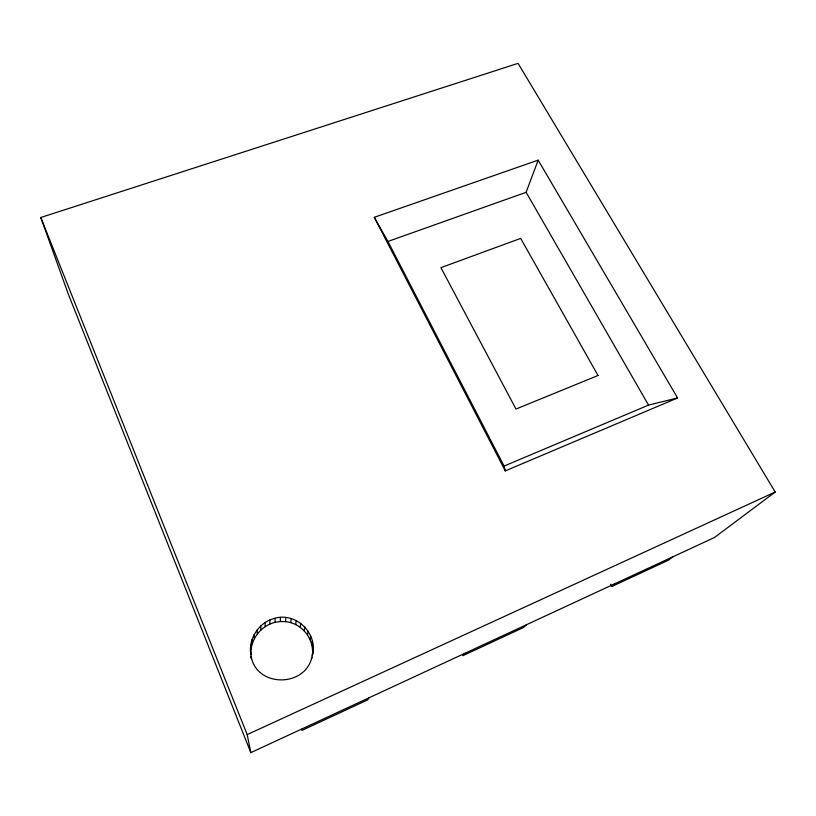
<?xml version="1.0" encoding="UTF-8"?>
<svg xmlns="http://www.w3.org/2000/svg" width="816" height="816" viewBox="0 0 816 816"><rect width="100%" height="100%" fill="white"/><g stroke="black" fill="none" stroke-linecap="round" stroke-linejoin="round"><path stroke-width="1.22" d="M275.053 618.232C259.335 621.874 248.105 638.418 250.849 654.371C250.206 639.744 260.773 625.719 275.033 622.343L275.053 618.232C296.504 612.051 318.373 634.073 312.334 655.472L313.14 646.405M275.033 622.343L280.316 621.527L280.418 617.416M312.487 650.066C311.855 635.705 299.982 623.006 285.631 621.639L285.824 617.528M290.833 622.669L291.108 618.569M295.759 624.587L296.116 620.517M300.268 627.331L300.706 623.312M304.225 630.829L304.735 626.872M307.52 634.991L308.081 631.084M310.039 639.673L310.641 635.848M311.712 644.752L312.344 640.999M311.681 658.675L312.977 651.892M302.206 728.79L301.879 730.432L367.72 699.853L368.822 697.884M374.279 217.311L387.937 241.465L526.126 192.301L538.172 160.14L677.576 397.963L505.288 470.893L374.279 217.311L538.172 160.14M311.875 657.308C304.949 687.643 256.336 687.521 251.134 656.227L251.389 658.583M464.896 653.31L462.723 655.738L523.688 627.433L526.504 624.719M610.592 584.307L611.765 586.52L615.499 583.42M672.659 556.9L668.365 560.245L611.765 586.52M775.2 492.028L714.449 537.509L250.838 752.638L68.197 293.831L40.8 217.505L518.068 63.362L775.2 492.028L247.187 734.594L250.838 752.638M505.288 470.893L504.074 466.069L648.536 405.103L677.576 397.963M280.316 621.527L285.631 621.639M526.126 192.301L648.536 405.103M387.937 241.465L504.074 466.069M40.8 217.505L247.187 734.594M250.451 650.76L251.389 658.685M250.726 645.242L251.114 648.944M251.95 639.856L252.317 643.64M254.082 634.746L254.408 638.612M257.04 630.074L257.315 634.012M260.732 625.984L260.957 629.972M265.057 622.588L265.21 626.627M269.882 619.976L269.953 624.056M598.016 375.503L515.977 409.051L440.926 267.648L520.679 238.384L598.016 375.503"/></g></svg>
